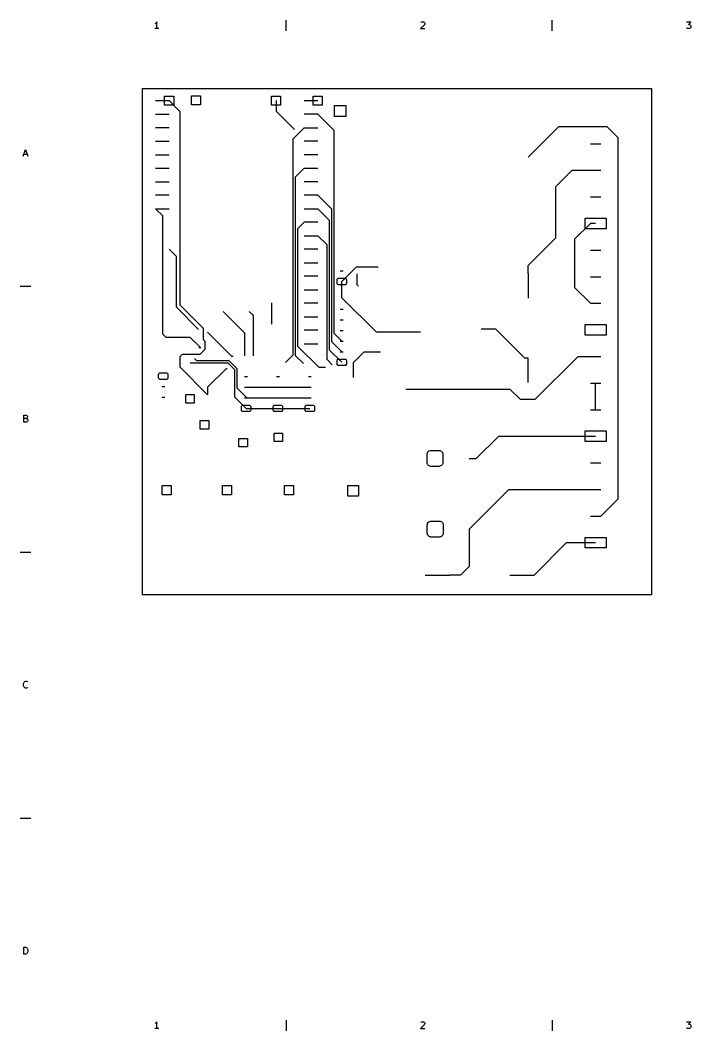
# Model space of a CAD drawing. Extents: x 0 to 277, y 0 to 190.
# Drawn here: x 0.1 to 126.1, y 0.1 to 190.1 of the extents above; entities that cross this region are included whole.
import ezdxf

# ---------------------------------------------------------------- set-up
doc = ezdxf.new("R2010")
doc.units = 0

msp = doc.modelspace()

# ---------------------------------------------------------------- linework, layer by layer
at = {"layer": 'Layer 1'}
for p, q in [((50.075, 188.082), (50.075, 190.082)), ((100.075, 188.082), (100.075, 190.082)), ((25.521381, 189.484476), (25.397572, 189.422572)), ((26.1405, 188.494), (25.3976, 188.494)), ((25.645191, 189.608286), (25.521381, 189.484476)), ((25.769, 189.794), (25.645191, 189.608286)), ((25.769, 188.494), (25.769, 189.794)), ((76.078595, 189.236285), (75.335738, 188.493428)), ((75.335738, 188.493428), (76.1405, 188.494)), ((75.3976, 189.67), (75.459504, 189.731904)), ((75.459504, 189.731904), (75.583314, 189.793809)), ((75.583314, 189.793809), (75.8929, 189.794)), ((75.8929, 189.794), (76.016709, 189.732095)), ((76.016709, 189.732095), (76.078614, 189.670191)), ((76.1405, 189.422), (76.078595, 189.236285)), ((76.078614, 189.670191), (76.140519, 189.546381)), ((76.140519, 189.546381), (76.1405, 189.422)), ((125.39719, 188.555905), (125.33528, 188.61781)), ((125.336, 189.794), (126.14, 189.794)), ((125.521, 188.494), (125.39719, 188.555905)), ((125.89238, 188.494381), (125.521, 188.494)), ((126.14, 189.794), (125.70666, 189.298762)), ((125.70666, 189.298762), (125.893, 189.299)), ((126.01619, 188.556286), (125.89238, 188.494381)), ((125.893, 189.299), (126.01681, 189.237095)), ((126.07809, 188.618191), (126.01619, 188.556286)), ((126.01681, 189.237095), (126.07871, 189.175191)), ((126.14, 188.742), (126.07809, 188.618191)), ((126.07871, 189.175191), (126.14062, 189.051381)), ((126.14062, 189.051381), (126.14, 188.742)), ((23.095, 177.222), (118.762, 177.222)), ((23.095, 82.012), (23.095, 177.222)), ((118.762, 177.222), (118.762, 82.012)), ((25.535, 174.957), (28.075, 174.957)), ((27.225, 174.107), (27.225, 175.807)), ((27.225, 175.807), (28.925, 175.807)), ((30.15, 172.882), (28.075, 174.957)), ((28.925, 175.807), (28.925, 174.107)), ((32.25, 174.157), (32.25, 175.857)), ((32.25, 175.857), (33.95, 175.857)), ((33.95, 175.857), (33.95, 174.157)), ((47.325, 175.807), (49.025, 175.807)), ((47.325, 174.107), (47.325, 175.807)), ((48.175, 174.957), (48.175, 172.991)), ((49.025, 175.807), (49.025, 174.107)), ((53.475, 174.957), (56.015, 174.957)), ((55.165, 174.107), (55.165, 175.807)), ((55.165, 175.807), (56.865, 175.807)), ((56.865, 175.807), (56.865, 174.107)), ((28.925, 174.107), (27.225, 174.107)), ((33.95, 174.157), (32.25, 174.157)), ((49.025, 174.107), (47.325, 174.107)), ((48.175, 172.991), (51.653, 169.513)), ((56.865, 174.107), (55.165, 174.107)), ((59.185, 171.957), (59.185, 174.057)), ((59.185, 174.057), (61.285, 174.057)), ((61.285, 174.057), (61.285, 171.957)), ((25.535, 172.417), (28.075, 172.417)), ((30.15, 136.486), (30.15, 172.882)), ((56.015, 172.417), (53.475, 172.417)), ((59.1171, 169.315), (56.015, 172.417)), ((61.285, 171.957), (59.185, 171.957)), ((28.075, 169.877), (25.535, 169.877)), ((51.388, 167.79), (53.475, 169.877)), ((53.475, 169.877), (56.015, 169.877)), ((59.1171, 131.165), (59.1171, 169.315)), ((101.27, 170.012), (95.585, 164.327)), ((110.44, 170.012), (101.27, 170.012)), ((112.49, 167.962), (110.44, 170.012)), ((25.535, 167.337), (28.075, 167.337)), ((51.388, 127.188), (51.388, 167.79)), ((56.015, 167.337), (53.475, 167.337)), ((112.49, 100.107), (112.49, 167.962)), ((0.641666, 164.494), (1.075, 165.794)), ((1.075, 165.794), (1.508333, 164.494)), ((107.26, 166.857), (109.24, 166.857)), ((0.765476, 164.865), (1.38452, 164.865)), ((25.535, 164.797), (28.075, 164.797)), ((56.015, 164.797), (53.475, 164.797)), ((25.535, 162.257), (28.075, 162.257)), ((51.838, 160.62), (53.475, 162.257)), ((53.475, 162.257), (56.015, 162.257)), ((100.78, 158.822), (103.815, 161.857)), ((103.815, 161.857), (108.25, 161.857)), ((107.26, 161.857), (109.24, 161.857)), ((25.535, 159.717), (28.075, 159.717)), ((51.838, 126.994), (51.838, 160.62)), ((56.015, 159.717), (53.475, 159.717)), ((100.78, 149.162), (100.78, 158.822)), ((28.075, 157.177), (25.535, 157.177)), ((56.015, 157.177), (53.475, 157.177)), ((58.6671, 154.525), (56.015, 157.177)), ((107.26, 156.857), (109.24, 156.857)), ((26.888, 153.284), (25.535, 154.637)), ((25.535, 154.637), (28.075, 154.637)), ((53.475, 154.637), (56.015, 154.637)), ((58.2171, 152.435), (56.015, 154.637)), ((58.6671, 129.615), (58.6671, 154.525)), ((26.888, 131.032), (26.888, 153.284)), ((52.288, 150.91), (53.475, 152.097)), ((56.015, 152.097), (53.475, 152.097)), ((58.2171, 128.065), (58.2171, 152.435)), ((106.27, 150.867), (106.27, 152.847)), ((106.27, 152.847), (110.23, 152.847)), ((110.23, 152.847), (110.23, 150.867)), ((52.288, 128.723), (52.288, 150.91)), ((107.26, 151.857), (104.3, 148.897)), ((110.23, 150.867), (106.27, 150.867)), ((108.25, 151.857), (107.26, 151.857)), ((53.475, 149.557), (56.015, 149.557)), ((57.75, 147.822), (56.015, 149.557)), ((95.59, 143.972), (100.78, 149.162)), ((104.3, 148.897), (104.3, 139.832)), ((29.428, 145.664), (28.075, 147.017)), ((56.015, 147.017), (53.475, 147.017)), ((57.75, 126.282), (57.75, 147.822)), ((107.26, 146.857), (109.24, 146.857)), ((29.428, 136.112), (29.428, 145.664)), ((53.475, 144.477), (56.015, 144.477)), ((60.25, 142.957), (60.8, 142.957)), ((63.225, 143.657), (60.525, 140.957)), ((67.3, 143.657), (63.225, 143.657)), ((67.35, 143.607), (67.3, 143.657)), ((95.59, 142.452), (95.59, 143.972)), ((56.015, 141.937), (53.475, 141.937)), ((59.65, 141.307), (59.66903, 141.402671)), ((59.65, 140.607), (59.65, 141.307)), ((59.66903, 140.511329), (59.65, 140.607)), ((59.66903, 141.402671), (59.723223, 141.483777)), ((59.723223, 141.483777), (59.804329, 141.53797)), ((59.804329, 141.53797), (59.9, 141.557)), ((59.9, 141.557), (61.15, 141.557)), ((60.525, 137.907), (60.525, 140.957)), ((61.15, 141.557), (61.245671, 141.53797)), ((61.245671, 141.53797), (61.326777, 141.483777)), ((61.326777, 141.483777), (61.38097, 141.402671)), ((61.38097, 141.402671), (61.4, 141.307)), ((61.4, 140.607), (61.38097, 140.511329)), ((61.4, 141.307), (61.4, 140.607)), ((63.375, 142.382), (63.375, 140.382)), ((95.59, 142.452), (95.59, 137.852)), ((107.26, 141.857), (109.24, 141.857)), ((0.075, 140.082), (2.075, 140.082)), ((53.475, 139.397), (56.015, 139.397)), ((59.723223, 140.430223), (59.66903, 140.511329)), ((59.804329, 140.37603), (59.723223, 140.430223)), ((59.9, 140.357), (59.804329, 140.37603)), ((61.15, 140.357), (59.9, 140.357)), ((61.245671, 140.37603), (61.15, 140.357)), ((61.326777, 140.430223), (61.245671, 140.37603)), ((61.38097, 140.511329), (61.326777, 140.430223)), ((63.375, 140.382), (63.65, 140.107)), ((104.3, 139.832), (107.275, 136.857)), ((47.2882, 136.954), (47.335045, 136.907155)), ((47.335, 136.907), (47.335, 132.937)), ((56.015, 136.857), (53.475, 136.857)), ((67.025, 131.407), (60.525, 137.907)), ((107.26, 136.857), (109.24, 136.857)), ((107.275, 136.857), (108.25, 136.857)), ((33.619, 131.921), (29.428, 136.112)), ((34.508, 132.128), (30.15, 136.486)), ((42.2933, 131.269), (38.25, 135.312)), ((43.906, 134.536), (43.13, 135.312)), ((60.25, 135.757), (60.8, 135.757)), ((43.906, 126.968), (43.906, 134.536)), ((53.475, 134.317), (56.015, 134.317)), ((60.25, 133.757), (60.8, 133.757)), ((34.508, 130.016), (34.508, 132.128)), ((35.2825, 131.4), (35.2825, 131.413)), ((39.842, 126.841), (35.2825, 131.4)), ((42.2933, 127.006), (42.2933, 131.269)), ((56.015, 131.777), (53.475, 131.777)), ((60.525, 129.757), (59.1171, 131.165)), ((60.25, 131.757), (60.8, 131.757)), ((75.35, 131.407), (67.025, 131.407)), ((89.5, 132.012), (86.74, 132.012)), ((94.96, 126.552), (89.5, 132.012)), ((106.27, 130.867), (106.27, 132.847)), ((106.27, 132.847), (110.23, 132.847)), ((110.23, 132.847), (110.23, 130.867)), ((27.508, 130.412), (26.888, 131.032)), ((32.0505, 130.412), (27.508, 130.412)), ((34, 128.462), (32.0505, 130.412)), ((34.508, 130.016), (34.775, 129.749)), ((34.775, 129.749), (34.775, 128.141)), ((53.475, 129.237), (56.015, 129.237)), ((60.525, 127.757), (58.6671, 129.615)), ((60.25, 129.757), (60.8, 129.757)), ((110.23, 130.867), (106.27, 130.867)), ((34, 128.462), (33.6835, 128.462)), ((34.775, 128.141), (33.868516, 127.234516)), ((56.254, 124.757), (52.288, 128.723)), ((60.525, 125.757), (58.2171, 128.065)), ((60.25, 127.757), (60.8, 127.757)), ((62.702, 125.698), (64.734, 127.73)), ((64.734, 127.73), (67.782, 127.73)), ((30.5317, 127.235), (30.061873, 126.765173)), ((30.0619, 126.765), (30.0619, 124.882)), ((33.8685, 127.235), (30.5317, 127.235)), ((32.02, 125.672), (39.106, 125.672)), ((32.857, 126.46), (33.195, 126.122)), ((33.195, 126.122), (39.2924, 126.122)), ((39.106, 125.672), (40.36, 124.418)), ((39.2924, 126.122), (40.81, 124.6044)), ((40.096, 126.841), (39.842, 126.841)), ((43.906, 126.968), (43.906003, 126.968003)), ((49.95, 125.75), (51.388, 127.188)), ((53.325, 125.507), (51.838, 126.994)), ((58.75, 125.282), (57.75, 126.282)), ((59.65, 126.107), (59.66903, 126.202671)), ((59.65, 125.407), (59.65, 126.107)), ((59.66903, 125.311329), (59.65, 125.407)), ((59.66903, 126.202671), (59.723223, 126.283777)), ((59.723223, 126.283777), (59.804329, 126.33797)), ((59.804329, 126.33797), (59.9, 126.357)), ((59.9, 126.357), (61.15, 126.357)), ((61.15, 126.357), (61.245671, 126.33797)), ((61.245671, 126.33797), (61.326777, 126.283777)), ((61.326777, 126.283777), (61.38097, 126.202671)), ((61.38097, 126.202671), (61.4, 126.107)), ((61.4, 125.407), (61.38097, 125.311329)), ((61.4, 126.107), (61.4, 125.407)), ((62.702, 122.904), (62.702, 125.698)), ((95.59, 126.552), (94.96, 126.552)), ((95.59, 121.952), (95.59, 126.552)), ((96.89, 118.802), (104.945, 126.857)), ((104.945, 126.857), (108.25, 126.857)), ((107.26, 126.857), (109.24, 126.857)), ((26.1, 123.507), (26.11903, 123.602671)), ((26.1, 122.807), (26.1, 123.507)), ((26.11903, 123.602671), (26.173223, 123.683777)), ((26.173223, 123.683777), (26.254329, 123.73797)), ((26.254329, 123.73797), (26.35, 123.757)), ((26.35, 123.757), (27.6, 123.757)), ((27.6, 123.757), (27.695671, 123.73797)), ((27.695671, 123.73797), (27.776777, 123.683777)), ((27.776777, 123.683777), (27.83097, 123.602671)), ((27.83097, 123.602671), (27.85, 123.507)), ((27.85, 123.507), (27.85, 122.807)), ((30.0619, 124.882), (35.29399, 119.64991)), ((38.7892, 124.555), (35.29404, 121.05984)), ((38.953, 124.555), (38.7892, 124.555)), ((40.36, 124.418), (40.36, 119.247)), ((40.81, 124.604), (40.81, 120.952)), ((57.45, 124.757), (56.254, 124.757)), ((59.723223, 125.230223), (59.66903, 125.311329)), ((59.804329, 125.17603), (59.723223, 125.230223)), ((59.9, 125.157), (59.804329, 125.17603)), ((61.15, 125.157), (59.9, 125.157)), ((61.245671, 125.17603), (61.15, 125.157)), ((61.326777, 125.230223), (61.245671, 125.17603)), ((61.38097, 125.311329), (61.326777, 125.230223)), ((26.11903, 122.711329), (26.1, 122.807)), ((26.173223, 122.630223), (26.11903, 122.711329)), ((26.254329, 122.57603), (26.173223, 122.630223)), ((26.35, 122.557), (26.254329, 122.57603)), ((27.6, 122.557), (26.35, 122.557)), ((27.695671, 122.57603), (27.6, 122.557)), ((27.776777, 122.630223), (27.695671, 122.57603)), ((27.83097, 122.711329), (27.776777, 122.630223)), ((27.85, 122.807), (27.83097, 122.711329)), ((42.25, 123.082), (42.8, 123.082)), ((48.25, 123.082), (48.8, 123.082)), ((54.25, 123.082), (54.8, 123.082)), ((107.26, 121.857), (109.24, 121.857)), ((108.25, 116.857), (108.25, 121.857)), ((27.25, 121.157), (26.7, 121.157)), ((35.294, 121.06), (35.294, 119.65)), ((40.81, 120.952), (42.525, 119.237)), ((42.25, 121.082), (42.8, 121.082)), ((42.525, 121.082), (48.525, 121.082)), ((48.25, 121.082), (48.8, 121.082)), ((48.525, 121.082), (54.525, 121.082)), ((54.25, 121.082), (54.8, 121.082)), ((72.59, 120.722), (92.15, 120.722)), ((92.15, 120.722), (94.07, 118.802)), ((27.25, 119.157), (26.7, 119.157)), ((31.19, 119.687), (32.79, 119.687)), ((31.19, 118.087), (31.19, 119.687)), ((32.79, 118.087), (31.19, 118.087)), ((32.79, 119.687), (32.79, 118.087)), ((40.36, 119.247), (42.525, 117.082)), ((42.25, 119.082), (42.8, 119.082)), ((42.525, 119.237), (42.525, 119.082)), ((42.525, 119.082), (48.525, 119.082)), ((48.25, 119.082), (48.8, 119.082)), ((48.525, 119.082), (54.525, 119.082)), ((54.25, 119.082), (54.8, 119.082)), ((94.07, 118.802), (96.89, 118.802)), ((41.65, 117.432), (41.66903, 117.527671)), ((41.65, 116.732), (41.65, 117.432)), ((41.66903, 116.636329), (41.65, 116.732)), ((41.66903, 117.527671), (41.723223, 117.608777)), ((41.723223, 116.555223), (41.66903, 116.636329)), ((41.723223, 117.608777), (41.804329, 117.66297)), ((41.804329, 116.50103), (41.723223, 116.555223)), ((41.804329, 117.66297), (41.9, 117.682)), ((41.9, 116.482), (41.804329, 116.50103)), ((41.9, 117.682), (43.15, 117.682)), ((43.15, 116.482), (41.9, 116.482)), ((42.525, 117.082), (48.525, 117.082)), ((43.15, 117.682), (43.245671, 117.66297)), ((43.245671, 116.50103), (43.15, 116.482)), ((43.245671, 117.66297), (43.326777, 117.608777)), ((43.326777, 116.555223), (43.245671, 116.50103)), ((43.326777, 117.608777), (43.38097, 117.527671)), ((43.38097, 116.636329), (43.326777, 116.555223)), ((43.38097, 117.527671), (43.4, 117.432)), ((43.4, 116.732), (43.38097, 116.636329)), ((43.4, 117.432), (43.4, 116.732)), ((47.65, 117.432), (47.66903, 117.527671)), ((47.65, 116.732), (47.65, 117.432)), ((47.66903, 116.636329), (47.65, 116.732)), ((47.66903, 117.527671), (47.723223, 117.608777)), ((47.723223, 116.555223), (47.66903, 116.636329)), ((47.723223, 117.608777), (47.804329, 117.66297)), ((47.804329, 116.50103), (47.723223, 116.555223)), ((47.804329, 117.66297), (47.9, 117.682)), ((47.9, 116.482), (47.804329, 116.50103)), ((47.9, 117.682), (49.15, 117.682)), ((49.15, 116.482), (47.9, 116.482)), ((48.525, 117.082), (54.525, 117.082)), ((49.15, 117.682), (49.245671, 117.66297)), ((49.245671, 116.50103), (49.15, 116.482)), ((49.245671, 117.66297), (49.326777, 117.608777)), ((49.326777, 116.555223), (49.245671, 116.50103)), ((49.326777, 117.608777), (49.38097, 117.527671)), ((49.38097, 116.636329), (49.326777, 116.555223)), ((49.38097, 117.527671), (49.4, 117.432)), ((49.4, 116.732), (49.38097, 116.636329)), ((49.4, 117.432), (49.4, 116.732)), ((53.65, 117.432), (53.66903, 117.527671)), ((53.65, 116.732), (53.65, 117.432)), ((53.66903, 116.636329), (53.65, 116.732)), ((53.66903, 117.527671), (53.723223, 117.608777)), ((53.723223, 116.555223), (53.66903, 116.636329)), ((53.723223, 117.608777), (53.804329, 117.66297)), ((53.804329, 116.50103), (53.723223, 116.555223)), ((53.804329, 117.66297), (53.9, 117.682)), ((53.9, 116.482), (53.804329, 116.50103)), ((53.9, 117.682), (55.15, 117.682)), ((55.15, 116.482), (53.9, 116.482)), ((55.15, 117.682), (55.245671, 117.66297)), ((55.245671, 116.50103), (55.15, 116.482)), ((55.245671, 117.66297), (55.326777, 117.608777)), ((55.326777, 116.555223), (55.245671, 116.50103)), ((55.326777, 117.608777), (55.38097, 117.527671)), ((55.38097, 116.636329), (55.326777, 116.555223)), ((55.38097, 117.527671), (55.4, 117.432)), ((55.4, 116.732), (55.38097, 116.636329)), ((55.4, 117.432), (55.4, 116.732)), ((107.26, 116.857), (109.24, 116.857)), ((0.734523, 114.494), (0.734523, 115.794)), ((0.734523, 115.794), (1.16786, 115.794)), ((1.167861, 115.174381), (0.734523, 115.175)), ((1.229761, 114.494381), (0.734523, 114.494)), ((1.16786, 115.794), (1.291669, 115.732095)), ((1.16786, 115.175), (1.353574, 115.113095)), ((1.29167, 115.236285), (1.167861, 115.174381)), ((1.353571, 114.556286), (1.229761, 114.494381)), ((1.291669, 115.732095), (1.353574, 115.670191)), ((1.353575, 115.29819), (1.29167, 115.236285)), ((1.415476, 114.618191), (1.353571, 114.556286)), ((1.353574, 115.670191), (1.415479, 115.546381)), ((1.353574, 115.113095), (1.415479, 115.05119)), ((1.41548, 115.422), (1.353575, 115.29819)), ((1.47738, 114.742), (1.415476, 114.618191)), ((1.415479, 115.546381), (1.41548, 115.422)), ((1.415479, 115.05119), (1.477383, 114.927381)), ((1.477383, 114.927381), (1.47738, 114.742)), ((33.91, 114.812), (35.51, 114.812)), ((33.91, 113.212), (33.91, 114.812)), ((35.51, 114.812), (35.51, 113.212)), ((35.51, 113.212), (33.91, 113.212)), ((47.81, 112.452), (49.41, 112.452)), ((47.81, 110.852), (47.81, 112.452)), ((49.41, 112.452), (49.41, 110.852)), ((106.27, 110.867), (106.27, 112.847)), ((106.27, 112.847), (110.23, 112.847)), ((110.23, 112.847), (110.23, 110.867)), ((41.1949, 109.842), (41.1949, 111.442)), ((41.1949, 111.442), (42.7949, 111.442)), ((42.7949, 111.442), (42.7949, 109.842)), ((49.41, 110.852), (47.81, 110.852)), ((85.821, 107.652), (90.026, 111.857)), ((90.026, 111.857), (108.25, 111.857)), ((110.23, 110.867), (106.27, 110.867)), ((42.7949, 109.842), (41.1949, 109.842)), ((76.55, 108.452), (76.565583, 108.60409)), ((76.55, 106.952), (76.55, 108.452)), ((76.565583, 108.60409), (76.620269, 108.768964)), ((76.620269, 108.768964), (76.711418, 108.916834)), ((76.711418, 108.916834), (76.834139, 109.03977)), ((76.834139, 109.03977), (76.98185, 109.131177)), ((76.98185, 109.131177), (77.146628, 109.186151)), ((77.146628, 109.186151), (77.3, 109.202)), ((77.3, 109.202), (78.8, 109.202)), ((78.8, 109.202), (78.95209, 109.186417)), ((78.95209, 109.186417), (79.116964, 109.131731)), ((79.116964, 109.131731), (79.264834, 109.040582)), ((79.264834, 109.040582), (79.38777, 108.917861)), ((79.38777, 108.917861), (79.479177, 108.77015)), ((79.479177, 108.77015), (79.534151, 108.605372)), ((79.534151, 108.605372), (79.55, 108.452)), ((79.55, 108.452), (79.55, 106.952)), ((76.565849, 106.798628), (76.55, 106.952)), ((76.620823, 106.63385), (76.565849, 106.798628)), ((76.71223, 106.486139), (76.620823, 106.63385)), ((76.835166, 106.363418), (76.71223, 106.486139)), ((79.388582, 106.487166), (79.265861, 106.36423)), ((79.479731, 106.635036), (79.388582, 106.487166)), ((79.534417, 106.79991), (79.479731, 106.635036)), ((79.55, 106.952), (79.534417, 106.79991)), ((84.45, 107.652), (85.821, 107.652)), ((107.26, 106.857), (109.24, 106.857)), ((76.983036, 106.272269), (76.835166, 106.363418)), ((77.14791, 106.217583), (76.983036, 106.272269)), ((77.3, 106.202), (77.14791, 106.217583)), ((78.8, 106.202), (77.3, 106.202)), ((78.953372, 106.217849), (78.8, 106.202)), ((79.11815, 106.272823), (78.953372, 106.217849)), ((79.265861, 106.36423), (79.11815, 106.272823)), ((26.745, 100.872), (26.745, 102.572)), ((26.745, 102.572), (28.445, 102.572)), ((28.445, 100.872), (26.745, 100.872)), ((28.445, 102.572), (28.445, 100.872)), ((38.08, 100.872), (38.08, 102.572)), ((38.08, 102.572), (39.78, 102.572)), ((39.78, 100.872), (38.08, 100.872)), ((39.78, 102.572), (39.78, 100.872)), ((49.735, 100.872), (49.735, 102.572)), ((49.735, 102.572), (51.435, 102.572)), ((51.435, 100.872), (49.735, 100.872)), ((51.435, 102.572), (51.435, 100.872)), ((61.68, 100.592), (61.68, 102.592)), ((61.68, 102.592), (63.68, 102.592)), ((63.68, 102.592), (63.68, 100.592)), ((84.45, 94.402), (91.905, 101.857)), ((91.905, 101.857), (108.25, 101.857)), ((107.26, 101.857), (109.24, 101.857)), ((63.68, 100.592), (61.68, 100.592)), ((109.24, 96.857), (112.49, 100.107)), ((76.6, 95.152), (76.615583, 95.30409)), ((76.6, 93.652), (76.6, 95.152)), ((76.615583, 95.30409), (76.670269, 95.46896)), ((76.670269, 95.46896), (76.761418, 95.61683)), ((76.761418, 95.61683), (76.884139, 95.73977)), ((76.884139, 95.73977), (77.03185, 95.83118)), ((77.03185, 95.83118), (77.196628, 95.88615)), ((77.196628, 95.88615), (77.35, 95.902)), ((77.35, 95.902), (78.85, 95.902)), ((78.85, 95.902), (79.00209, 95.88642)), ((79.00209, 95.88642), (79.166964, 95.83173)), ((79.166964, 95.83173), (79.314834, 95.74058)), ((79.314834, 95.74058), (79.43777, 95.61786)), ((79.43777, 95.61786), (79.529177, 95.47015)), ((79.529177, 95.47015), (79.584151, 95.30537)), ((79.584151, 95.30537), (79.6, 95.152)), ((79.6, 95.152), (79.6, 93.652)), ((107.26, 96.857), (109.24, 96.857)), ((108.25, 96.857), (109.24, 96.857)), ((76.615849, 93.49863), (76.6, 93.652)), ((76.670823, 93.33385), (76.615849, 93.49863)), ((76.76223, 93.18614), (76.670823, 93.33385)), ((76.885166, 93.06342), (76.76223, 93.18614)), ((79.438582, 93.18717), (79.315861, 93.06423)), ((79.529731, 93.33504), (79.438582, 93.18717)), ((79.584417, 93.49991), (79.529731, 93.33504)), ((79.6, 93.652), (79.584417, 93.49991)), ((84.45, 94.402), (84.45, 87.352)), ((77.033036, 92.97227), (76.885166, 93.06342)), ((77.19791, 92.91758), (77.033036, 92.97227)), ((77.35, 92.902), (77.19791, 92.91758)), ((78.85, 92.902), (77.35, 92.902)), ((79.003372, 92.91785), (78.85, 92.902)), ((79.16815, 92.97282), (79.003372, 92.91785)), ((79.315861, 93.06423), (79.16815, 92.97282)), ((96.7, 85.762), (102.795, 91.857)), ((102.795, 91.857), (108.25, 91.857)), ((106.27, 90.867), (106.27, 92.847)), ((106.27, 92.847), (110.23, 92.847)), ((110.23, 92.847), (110.23, 90.867)), ((0.075, 90.082), (2.075, 90.082)), ((110.23, 90.867), (106.27, 90.867)), ((76.2, 85.762), (80.8, 85.762)), ((82.86, 85.762), (80.8, 85.762)), ((84.45, 87.352), (82.86, 85.762)), ((92.1, 85.762), (96.7, 85.762)), ((118.762, 82.012), (23.095, 82.012)), ((0.672617, 65.05105), (0.672619, 65.2368)), ((0.734521, 64.80343), (0.672617, 65.05105)), ((0.672619, 65.2368), (0.734523, 65.48442)), ((0.796426, 64.67962), (0.734521, 64.80343)), ((0.734523, 65.48442), (0.796428, 65.60823)), ((0.920236, 64.55581), (0.796426, 64.67962)), ((0.796428, 65.60823), (0.920238, 65.73204)), ((0.920238, 65.73204), (1.105952, 65.79394)), ((1.105952, 65.79394), (1.22976, 65.7939)), ((1.22976, 65.7939), (1.415475, 65.732)), ((1.415475, 65.732), (1.477379, 65.6701)), ((1.47738, 64.6177), (1.415476, 64.5558)), ((1.10595, 64.4939), (0.920236, 64.55581)), ((1.229761, 64.49389), (1.10595, 64.4939)), ((1.415476, 64.5558), (1.229761, 64.49389)), ((0.075, 40.082), (2.075, 40.082)), ((0.734523, 14.4939), (0.734523, 15.7939)), ((0.734523, 15.7939), (1.04405, 15.7939)), ((1.04405, 15.7939), (1.229764, 15.732)), ((1.229764, 15.732), (1.353574, 15.60819)), ((1.353574, 15.60819), (1.415479, 15.48438)), ((1.415479, 15.48438), (1.477383, 15.23676)), ((1.477383, 15.23676), (1.47738, 15.0511)), ((1.044047, 14.49395), (0.734523, 14.4939)), ((1.229761, 14.55586), (1.044047, 14.49395)), ((1.353571, 14.67967), (1.229761, 14.55586)), ((1.415476, 14.80348), (1.353571, 14.67967)), ((1.47738, 15.0511), (1.415476, 14.80348)), ((50.075, 2.0748), (50.075, 0.0748)), ((100.075, 2.0748), (100.075, 0.0748)), ((25.521381, 1.47718), (25.397572, 1.41528)), ((26.1405, 0.4867), (25.3976, 0.4867)), ((25.645191, 1.60099), (25.521381, 1.47718)), ((25.769, 1.7867), (25.645191, 1.60099)), ((25.769, 0.4867), (25.769, 1.7867)), ((76.078595, 1.22956), (75.335738, 0.4867)), ((75.335738, 0.4867), (76.1405, 0.4867)), ((75.3976, 1.6629), (75.459504, 1.7248)), ((75.459504, 1.7248), (75.583314, 1.7867)), ((75.583314, 1.7867), (75.8929, 1.7867)), ((75.8929, 1.7867), (76.016709, 1.7248)), ((76.016709, 1.7248), (76.078614, 1.6629)), ((76.1405, 1.41528), (76.078595, 1.22956)), ((76.078614, 1.6629), (76.140519, 1.53909)), ((76.140519, 1.53909), (76.1405, 1.41528)), ((125.39719, 0.54861), (125.33528, 0.61051)), ((125.336, 1.7867), (126.14, 1.7867)), ((125.521, 0.4867), (125.39719, 0.54861)), ((125.89238, 0.4867), (125.521, 0.4867)), ((126.14, 1.7867), (125.70666, 1.29147)), ((125.70666, 1.29147), (125.893, 1.29147)), ((126.01619, 0.54861), (125.89238, 0.4867)), ((125.893, 1.29147), (126.01681, 1.22956)), ((126.07809, 0.61051), (126.01619, 0.54861)), ((126.01681, 1.22956), (126.07871, 1.16766)), ((126.14, 0.73432), (126.07809, 0.61051)), ((126.07871, 1.16766), (126.14062, 1.04385)), ((126.14062, 1.04385), (126.14, 0.73432))]:
    msp.add_line(p, q, dxfattribs=at)

doc.saveas('drawing.dxf')
